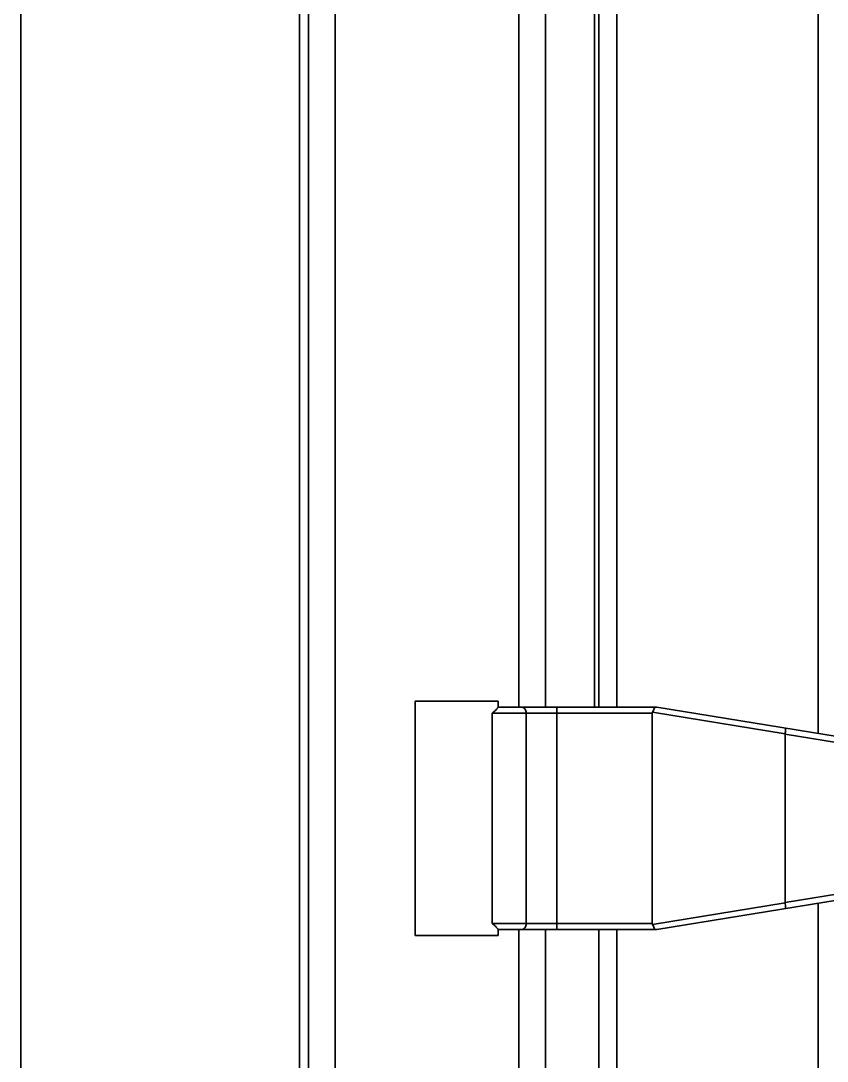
# Model space of a CAD drawing. Header units: millimetres. Extents: x 32496 to 166256, y 3504 to 23939.
# Drawn here: x 44252.6 to 44524.6, y 11705.2 to 12056.1 of the extents above; entities that cross this region are included whole.
import ezdxf

# ---------------------------------------------------------------- set-up
doc = ezdxf.new("R2010")
doc.units = ezdxf.units.MM
doc.layers.get('0').update_dxf_attribs({"lineweight": 35})

msp = doc.modelspace()

# ---------------------------------------------------------------- linework, layer by layer
at = {"linetype": 'Continuous'}
for p, q in [((44252.64, 13396.575), (44252.64, 10877.575)), ((44346.64, 13396.575), (44346.64, 10877.575)), ((44349.64, 13396.575), (44349.64, 10877.575)), ((44358.64, 10877.575), (44358.64, 13396.575)), ((44521.64, 11815.694), (44521.64, 12458.457)), ((44420.64, 11824.575), (44420.64, 12449.575)), ((44429.64, 11824.575), (44429.64, 12449.575)), ((44446.14, 12449.575), (44446.14, 11824.575)), ((44447.64, 11824.575), (44447.64, 12449.575)), ((44453.64, 12449.575), (44453.64, 11824.575)), ((44385.64, 11747.575), (44385.64, 11826.575)), ((44413.64, 11826.575), (44385.64, 11826.575)), ((44413.64, 11824.575), (44413.64, 11826.575)), ((44411.671, 11822.575), (44411.671, 11751.575)), ((44465.64, 11822.575), (44411.671, 11822.575)), ((44413.64, 11824.575), (44467.14, 11824.575)), ((44423.151, 11751.575), (44423.151, 11822.575)), ((44433.463, 11824.575), (44433.463, 11749.575)), ((44465.64, 11822.575), (44465.64, 11751.575)), ((44465.721, 11822.858), (44510.446, 11815.57)), ((44467.14, 11824.575), (44534.64, 11813.575)), ((44510.44, 11815.493), (44510.44, 11758.658)), ((44510.44, 11815.493), (44532.64, 11811.875)), ((44532.64, 11762.276), (44510.44, 11758.658)), ((44467.14, 11749.575), (44534.64, 11760.575)), ((44510.446, 11758.581), (44465.721, 11751.293)), ((44521.64, 11115.694), (44521.64, 11758.457)), ((44411.671, 11751.575), (44465.64, 11751.575)), ((44413.64, 11749.576), (44413.64, 11747.575)), ((44413.64, 11749.575), (44467.14, 11749.575)), ((44420.64, 11124.575), (44420.64, 11749.575)), ((44429.64, 11124.575), (44429.64, 11749.575)), ((44447.64, 11124.575), (44447.64, 11749.575)), ((44453.64, 11749.575), (44453.64, 11124.575)), ((44385.64, 11747.575), (44413.64, 11747.575))]:
    msp.add_line(p, q, dxfattribs=at)
for centre, major_axis, ratio, start_param, end_param in [((44473.785, 11822.575), (8.145, 0), 0.2455357, 2.9998821, 3.1415927), ((44518.585, 11814.165), (8.138, -1.411), 0.2419381, -3.1380278, -3.0996653), ((44518.585, 11759.986), (8.138, 1.411), 0.2419381, 3.0996653, 3.1380278), ((44473.785, 11751.575), (8.145, 0), 0.2455357, -3.1415927, -2.9998821)]:
    msp.add_ellipse(centre, major_axis=major_axis, ratio=ratio, start_param=start_param, end_param=end_param, dxfattribs=at)
for points, knots in [([(44411.671, 11822.575), (44411.821, 11822.686), (44412.104, 11822.907), (44412.493, 11823.242), (44412.828, 11823.563), (44413.107, 11823.859), (44413.302, 11824.089), (44413.428, 11824.252), (44413.502, 11824.353), (44413.56, 11824.438), (44413.598, 11824.498), (44413.619, 11824.535), (44413.63, 11824.554), (44413.636, 11824.567), (44413.64, 11824.573), (44413.64, 11824.575)], [0, 0, 0, 0, 0.1982754, 0.3806938, 0.5455653, 0.6907758, 0.8134789, 0.8652438, 0.9098414, 0.9465551, 0.9745353, 0.984937, 0.9927617, 0.9978387, 1, 1, 1, 1]), ([(44423.151, 11822.575), (44423.151, 11822.834), (44423.065, 11823.347), (44422.693, 11824.009), (44422.123, 11824.465), (44421.657, 11824.575), (44421.432, 11824.575)], [0, 0, 0, 0, 0.2672147, 0.5246358, 0.7676565, 1, 1, 1, 1]), ([(44466.994, 11824.575), (44466.923, 11824.575), (44466.785, 11824.563), (44466.596, 11824.467), (44466.449, 11824.301), (44466.263, 11823.988), (44466.045, 11823.489), (44465.847, 11823.074), (44465.721, 11822.858)], [0, 0, 0, 0, 0.0954914, 0.1815719, 0.2751296, 0.3866593, 0.6670272, 1, 1, 1, 1]), ([(44510.52, 11817.506), (44510.539, 11817.503), (44510.56, 11817.464), (44510.575, 11817.411), (44510.591, 11817.312), (44510.598, 11817.15), (44510.593, 11816.802), (44510.546, 11816.267), (44510.485, 11815.815), (44510.446, 11815.57)], [0, 0, 0, 0, 0.0295837, 0.0551746, 0.0889134, 0.1806036, 0.3027047, 0.6210402, 1, 1, 1, 1]), ([(44510.52, 11756.645), (44510.539, 11756.648), (44510.56, 11756.687), (44510.575, 11756.74), (44510.591, 11756.839), (44510.598, 11757.001), (44510.593, 11757.349), (44510.546, 11757.884), (44510.485, 11758.336), (44510.446, 11758.581)], [0, 0, 0, 0, 0.0295836, 0.0551744, 0.0889133, 0.1806036, 0.3027047, 0.6210402, 1, 1, 1, 1]), ([(44413.64, 11749.576), (44413.64, 11749.578), (44413.636, 11749.584), (44413.63, 11749.597), (44413.619, 11749.616), (44413.598, 11749.653), (44413.56, 11749.713), (44413.502, 11749.798), (44413.428, 11749.899), (44413.302, 11750.062), (44413.107, 11750.292), (44412.828, 11750.588), (44412.493, 11750.909), (44412.104, 11751.244), (44411.821, 11751.465), (44411.671, 11751.575)], [0, 0, 0, 0, 0.0021613, 0.0072383, 0.015063, 0.0254647, 0.0534449, 0.0901586, 0.1347562, 0.1865211, 0.3092242, 0.4544347, 0.6193062, 0.8017246, 1, 1, 1, 1]), ([(44421.432, 11749.575), (44421.657, 11749.575), (44422.123, 11749.686), (44422.693, 11750.142), (44423.065, 11750.804), (44423.151, 11751.317), (44423.151, 11751.575)], [0, 0, 0, 0, 0.2323435, 0.4753642, 0.7327853, 1, 1, 1, 1]), ([(44465.721, 11751.293), (44465.847, 11751.077), (44466.045, 11750.662), (44466.263, 11750.163), (44466.449, 11749.85), (44466.596, 11749.684), (44466.785, 11749.588), (44466.923, 11749.575), (44466.994, 11749.575)], [0, 0, 0, 0, 0.3329422, 0.6133216, 0.7248572, 0.8184096, 0.904497, 1, 1, 1, 1])]:
    msp.add_open_spline(points, degree=3, knots=knots, dxfattribs=at)

doc.saveas('drawing.dxf')
